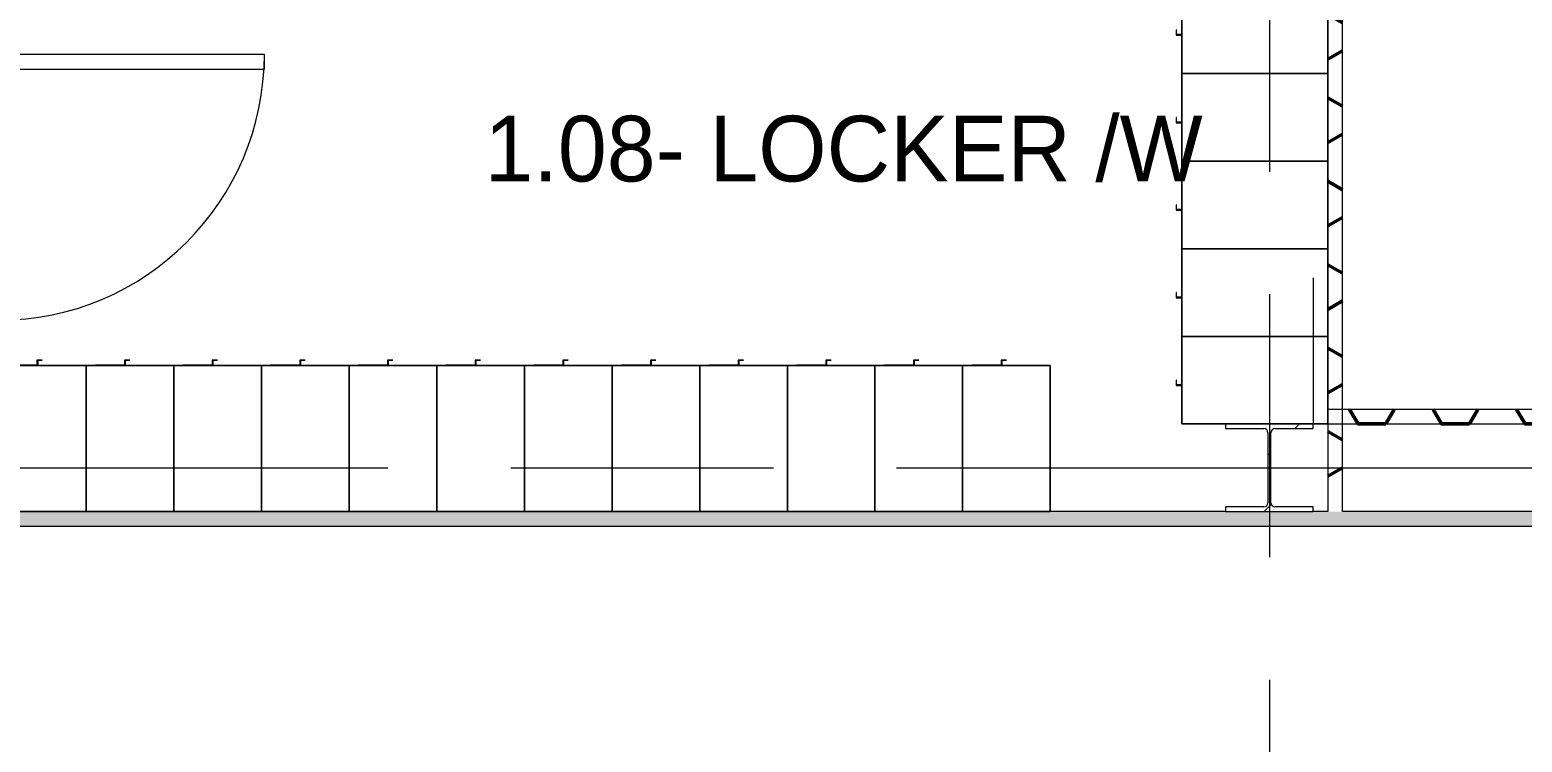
# Model space of a CAD drawing. Header units: millimetres. Extents: x -76261 to 649593, y -304265 to 60256.
# Drawn here: x 17057 to 22165, y -11540 to -9100 of the extents above; entities that cross this region are included whole.
import ezdxf

# ---------------------------------------------------------------- set-up
doc = ezdxf.new("R2010")
doc.units = ezdxf.units.MM
doc.header["$LTSCALE"] = 2000
doc.header["$MEASUREMENT"] = 0
doc.linetypes.add('Centre', pattern=[6.9, 4, -0.7, 1.5, -0.7])
doc.linetypes.add('Hidden 1_0mm', pattern=[1.6, 1, -0.6])
doc.layers.get('0').update_dxf_attribs({"linetype": 'CONTINUOUS'})
for name, color, linetype, lineweight in [('A-AREA-IDEN', 8, 'CONTINUOUS', 15), ('A-DOOR', 8, 'CONTINUOUS', 15), ('A-WALL-PATT', 8, 'CONTINUOUS', 50), ('I-FURN', 8, 'Hidden 1_0mm', 15), ('I-WALL', 8, 'CONTINUOUS', 15), ('S-COLS', 8, 'CONTINUOUS', 15), ('S-GRID', 14, 'CONTINUOUS', 15), ('S-STRS-MBND', 8, 'Hidden 1_0mm', 15)]:
    doc.layers.add(name, color=color, linetype=linetype, lineweight=lineweight)
doc.styles.add('.VnArial Narrow_B', font='Vnarianb_0.ttf', dxfattribs={"height": 225})

# ---------------------------------------------------------------- blocks, each defined once
blk = doc.blocks.new('AD_UK Beams-Column - SC1-300_300_10_16-V30-1st  FLOOR PLAN')
at = {"layer": 'S-COLS'}
h = blk.add_hatch(dxfattribs=at)
h.set_pattern_fill('FP_69', color=256, style=0, pattern_type=2)
h.set_pattern_definition([(45, (65892.53, 52601.64), (-371.231, 371.231), []), (45, (65892.53, 53164.14), (-371.231, 371.231), [])])
h.paths.add_polyline_path([(-150, -150), (150, -150), (150, -134), (19, -134), (9.1, -129.9), (5, -120), (5, 120), (9.1, 129.9), (19, 134), (150, 134), (150, 150), (-150, 150), (-150, 134), (-19, 134), (-9.1, 129.9), (-5, 120), (-5, -120), (-9.1, -129.9), (-19, -134), (-150, -134)], flags=0)
for p, q in [((-150, 150), (-150, 134)), ((-150, 134), (-19, 134)), ((-5, 120), (-5, -120)), ((5, -120), (5, 120)), ((19, 134), (150, 134)), ((150, 134), (150, 150)), ((-19, -134), (-150, -134)), ((-150, -134), (-150, -150)), ((-150, -150), (150, -150)), ((150, -134), (19, -134)), ((150, -150), (150, -134))]:
    blk.add_line(p, q, dxfattribs=at)
for centre, start, end in [((-19, 120), 0, 90), ((19, 120), 90, 180), ((-19, -120), 270, 0), ((19, -120), 180, 270)]:
    blk.add_arc(centre, 14, start, end, dxfattribs=at)
blk = doc.blocks.new('LS-Office-S_rvt-1-1st  FLOOR PLAN')
blk.add_blockref('AD_UK Beams-Column - SC1-300_300_10_16-V30-1st  FLOOR PLAN', (-65892.5, -52601.6))
blk = doc.blocks.new('PD-1 CANH - THONG PHONG-10354232-1st  FLOOR PLAN')
at = {"layer": 'A-DOOR'}
for p, q in [((-455, 25), (-500, 25)), ((-500, 25), (-500, -25)), ((-455, -25), (-455, 25)), ((500, 25), (455, 25)), ((455, 25), (455, -25)), ((500, -25), (500, 25)), ((-500, -25), (-455, -25)), ((405, -25), (405, -935)), ((455, -25), (405, -25)), ((455, -935), (455, -25)), ((455, -25), (500, -25)), ((405, -935), (455, -935))]:
    blk.add_line(p, q, dxfattribs=at)
blk.add_arc((455, -25), 910, 180, 270, dxfattribs=at)
blk = doc.blocks.new('Locker-Personal_Storage-Spacesaver-2_Tier_Single_Door-Mesh - 12 x 24 x 72-10655054-1st  FLOOR PLAN')
at = {"layer": 'I-FURN'}
for p, q in [((150, 250), (-150, 250)), ((-150, 250), (-150, -250)), ((-150, -250), (-150, 250)), ((-150, 250), (150, 250)), ((150, -250), (150, 250)), ((150, 250), (150, -250)), ((-150, -250), (150, -250)), ((150, -250), (-150, -250)), ((15.8372, -250), (15.8372, -268.1356)), ((15.8372, -250.9144), (117.4626, -250.9144)), ((15.8372, -269.05), (15.8372, -250.9144)), ((117.4626, -250), (17.3228, -250)), ((17.3228, -250), (17.3228, -268.1356)), ((18.2372, -269.05), (18.2372, -250.9144)), ((18.2372, -250.9144), (117.4626, -250.9144)), ((117.4626, -250.9144), (117.4626, -250)), ((117.4626, -250.9144), (117.4626, -250)), ((-0.0378, -268.1356), (-0.0378, -269.05)), ((15.8372, -268.1356), (-0.0378, -268.1356)), ((-0.0378, -269.05), (15.8372, -269.05)), ((17.3228, -268.1356), (2.3622, -268.1356)), ((2.3622, -268.1356), (2.3622, -269.05)), ((2.3622, -269.05), (18.2372, -269.05))]:
    blk.add_line(p, q, dxfattribs=at)
blk = doc.blocks.new('Xrexf_Office')
at = {"layer": 'A-WALL-PATT'}
h = blk.add_hatch(dxfattribs=at)
h.set_pattern_fill('FP_18', color=256, style=0, pattern_type=2)
h.set_pattern_definition([(90, (21550, -8600), (-82.489, 142.875), [95.25, -190.5]), (210, (21550, -8600), (-82.489, -142.875), [95.25, -190.5]), (150, (21550, -8600), (-164.978, -7e-05), [0, -190.5, 95.25, 0])])
h.paths.add_polyline_path([(21550, -10750), (21550, -6450), (21500, -6450), (21500, -10750)], flags=0)
h = blk.add_hatch(dxfattribs=at)
h.set_pattern_fill('FP_48', color=256, style=0, pattern_type=2)
h.set_pattern_definition([(2e-13, (24175, -10450), (142.875, 82.489), [95.25, -190.5]), (120, (24175, -10450), (-142.875, 82.489), [95.25, -190.5]), (60, (24175, -10450), (-7e-05, 164.978), [0, -190.5, 95.25, 0])])
h.paths.add_polyline_path([(26719, -10450), (26850, -10450), (26850, -10400), (21500, -10400), (21500, -10450), (26681, -10450)], flags=0)
h = blk.add_hatch(dxfattribs=at)
h.set_pattern_fill('FP_14', color=256, style=0, pattern_type=2)
h.set_pattern_definition([(2e-13, (21925, -10800), (142.875, 82.489), [95.25, -190.5]), (120, (21925, -10800), (-142.8751, 82.4889), [95.25, -190.5]), (60, (21925, -10800), (-7e-05, 164.9779), [0, -190.5, 95.25, 0])])
h.paths.add_polyline_path([(26900, -10800), (26900, -10750), (16950, -10750), (16950, -10800), (26850, -10800)], flags=0)
at = {"layer": 'I-WALL'}
for p, q in [((21550, -10750), (21550, -6450)), ((22899.6, -10400), (21500, -10400)), ((21500, -10450), (21500, -10750)), ((21500, -10450), (26550, -10450)), ((21150, -10750), (20550, -10750)), ((21500, -10750), (21450, -10750)), ((26550, -10750), (21550, -10750)), ((16900, -10800), (26500, -10800))]:
    blk.add_line(p, q, dxfattribs=at)
at = {"layer": 'S-GRID', "linetype": 'Centre', "ltscale": 0.3}
for p, q in [((21300, 5234.1), (21300, -19441.1)), ((-4816.9, -10600), (36139, -10600))]:
    blk.add_line(p, q, dxfattribs=at)
at = {"layer": 'S-STRS-MBND'}
for p, q in [((21450, -6750), (21450, -10450)), ((21450, -10450), (22950, -10450))]:
    blk.add_line(p, q, dxfattribs=at)
blk.add_blockref('LS-Office-S_rvt-1-1st  FLOOR PLAN', (87192.5, 42001.6))
at = {"layer": 'A-DOOR', "rotation": 89.99999999999991}
blk.add_blockref('PD-1 CANH - THONG PHONG-10354232-1st  FLOOR PLAN', (16925, -9640), dxfattribs=at)
at = {"layer": 'I-FURN'}
for p, rotation in [((21250, -9100), 269.9999999999998), ((21250, -9400), 269.9999999999998), ((21250, -9700), 269.9999999999998), ((21250, -10000), 269.9999999999998), ((21250, -10300), 269.9999999999998), ((17100, -10500), 180), ((17400, -10500), 180), ((17700, -10500), 180), ((18000, -10500), 180), ((18300, -10500), 180), ((18600, -10500), 180), ((18900, -10500), 180), ((19200, -10500), 180), ((19500, -10500), 180), ((19800, -10500), 180), ((20100, -10500), 180), ((20400, -10500), 180)]:
    blk.add_blockref('Locker-Personal_Storage-Spacesaver-2_Tier_Single_Door-Mesh - 12 x 24 x 72-10655054-1st  FLOOR PLAN', p, dxfattribs=dict(at, rotation=rotation))
at = {"layer": 'A-AREA-IDEN', "insert": (18613.7, -9394.4), "char_height": 225, "width": 2621.518, "attachment_point": 1, "style": '.VnArial Narrow_B'}
blk.add_mtext('1.08- LOCKER /W', dxfattribs=at)

msp = doc.modelspace()

# ---------------------------------------------------------------- block references
at = {"linetype": 'ByBlock'}
msp.add_blockref('Xrexf_Office', (0, 0), dxfattribs=at)

doc.saveas('drawing.dxf')
